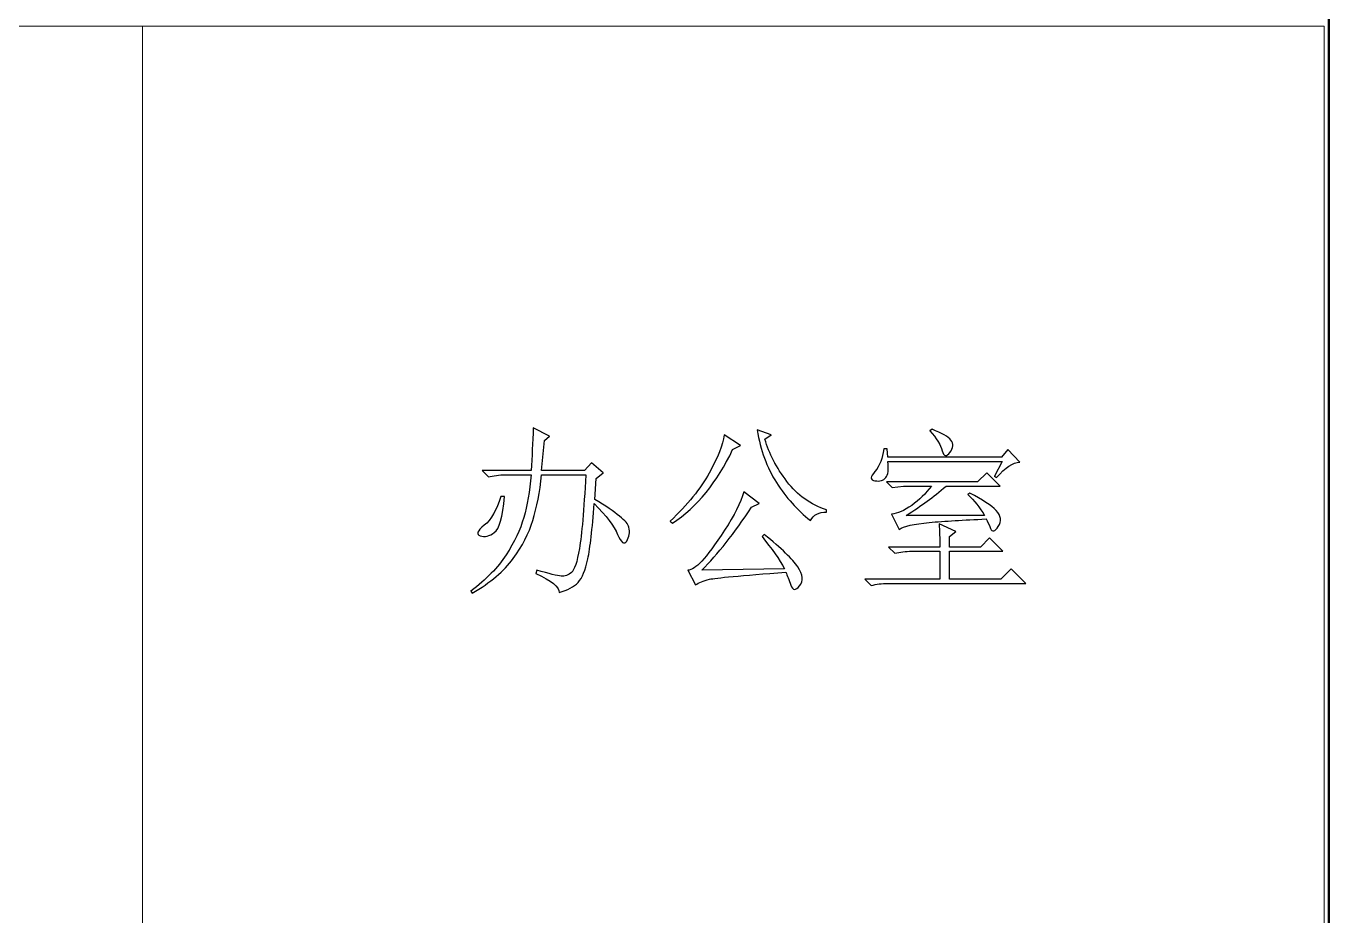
# Model space of a CAD drawing. Header units: millimetres. Extents: x -1478 to 887, y -2742 to 2769.
# Drawn here: x 271 to 887, y 1326 to 1747 of the extents above; entities that cross this region are included whole.
import ezdxf

# ---------------------------------------------------------------- set-up
doc = ezdxf.new("R2010")
doc.units = ezdxf.units.MM
doc.header["$MEASUREMENT"] = 0
doc.layers.add('layer 1', color=7, linetype='Continuous')

msp = doc.modelspace()

# ---------------------------------------------------------------- linework, layer by layer
at = {"layer": 'layer 1', "color": 254, "lineweight": 50}
msp.add_lwpolyline([(-1477.9262, -2741.7131), (886.7568, -2741.7131), (886.7568, 2769.2023), (-1477.9262, 2769.2023), (-1477.9262, -2741.7131)], close=True, dxfattribs=at)
at = {"layer": 'layer 1', "color": 241, "lineweight": 20}
msp.add_lwpolyline([(-696.3776, 905.5119), (325.6468, 905.5119), (325.6468, 1747.1785), (-696.3776, 1747.1785), (-696.3776, 905.5119)], close=True, dxfattribs=at)
at = {"layer": 'layer 1', "color": 250, "lineweight": 20}
msp.add_lwpolyline([(325.6461, 905.5119), (884.4661, 905.5119), (884.4661, 1747.1785), (325.6461, 1747.1785), (325.6461, 905.5119)], close=True, dxfattribs=at)
at = {"layer": 'layer 1', "color": 250}
for points, knots in [([(540.2979, 1533.2783), (540.2979, 1533.2783), (539.6334, 1523.3389), (539.6334, 1523.3389), (539.6334, 1523.3389), (549.799, 1517.1604), (555.1575, 1512.7916), (555.7089, 1510.2466), (555.7089, 1510.2466), (556.2603, 1507.7158), (555.921, 1505.5102), (554.7051, 1503.6298), (554.7051, 1503.6298), (553.4892, 1501.7494), (552.0612, 1502.7956), (550.407, 1506.7685), (550.407, 1506.7685), (548.7528, 1510.7556), (545.0485, 1515.6051), (539.3082, 1521.3595), (539.3082, 1521.3595), (538.4175, 1509.2004), (537.4278, 1500.4769), (536.325, 1495.175), (536.325, 1495.175), (535.2222, 1489.873), (533.667, 1486.1687), (531.6876, 1484.0762), (531.6876, 1484.0762), (529.694, 1481.9696), (526.7108, 1480.3719), (522.7379, 1479.2691), (522.7379, 1479.2691), (522.7379, 1481.9272), (519.0902, 1484.9104), (511.7947, 1488.2188), (511.7947, 1488.2188), (511.7947, 1488.2188), (512.134, 1489.873), (512.134, 1489.873), (512.134, 1489.873), (518.1005, 1488.1057), (521.9603, 1487.1726), (523.7276, 1487.0595), (523.7276, 1487.0595), (525.4949, 1486.9463), (527.0926, 1487.4977), (528.5347, 1488.7137), (528.5347, 1488.7137), (529.9627, 1489.9296), (531.2351, 1493.747), (532.338, 1500.1517), (532.338, 1500.1517), (533.4549, 1506.5565), (534.4446, 1518.1501), (535.3212, 1534.9466), (535.3212, 1534.9466), (535.3212, 1534.9466), (514.4527, 1534.9466), (514.4527, 1534.9466), (514.4527, 1534.9466), (513.562, 1526.7604), (512.1906, 1519.5922), (510.3101, 1513.3995), (510.3101, 1513.3995), (508.4297, 1507.221), (505.3334, 1501.198), (501.0353, 1495.3446), (501.0353, 1495.3446), (496.723, 1489.4913), (490.2617, 1484.0197), (481.6372, 1478.9439), (481.6372, 1478.9439), (481.6372, 1478.9439), (480.9869, 1479.9336), (480.9869, 1479.9336), (480.9869, 1479.9336), (488.2682, 1485.4618), (493.8529, 1491.202), (497.7127, 1497.1685), (497.7127, 1497.1685), (501.5867, 1503.1349), (504.3437, 1508.9883), (505.9979, 1514.7285), (505.9979, 1514.7285), (507.6521, 1520.4688), (508.8115, 1527.2128), (509.476, 1534.9466), (509.476, 1534.9466), (509.476, 1534.9466), (497.2179, 1534.9466), (497.2179, 1534.9466), (497.2179, 1534.9466), (494.3478, 1534.9466), (491.6897, 1534.6073), (489.272, 1533.9428), (489.272, 1533.9428), (489.272, 1533.9428), (486.2888, 1536.926), (486.2888, 1536.926), (486.2888, 1536.926), (486.2888, 1536.926), (509.476, 1536.926), (509.476, 1536.926), (509.476, 1536.926), (509.9143, 1543.557), (510.2536, 1550.301), (510.4798, 1557.1441), (510.4798, 1557.1441), (510.4798, 1557.1441), (518.1005, 1553.1712), (518.1005, 1553.1712), (518.1005, 1553.1712), (518.1005, 1553.1712), (515.7817, 1551.1776), (515.7817, 1551.1776), (515.7817, 1551.1776), (515.7817, 1551.1776), (514.4527, 1536.926), (514.4527, 1536.926), (514.4527, 1536.926), (514.4527, 1536.926), (534.6567, 1536.926), (534.6567, 1536.926), (534.6567, 1536.926), (534.6567, 1536.926), (537.9792, 1540.5737), (537.9792, 1540.5737), (537.9792, 1540.5737), (537.9792, 1540.5737), (543.6063, 1535.9363), (543.6063, 1535.9363), (543.6063, 1535.9363), (543.6063, 1535.9363), (540.2979, 1533.2783), (540.2979, 1533.2783)], [0, 0, 0, 0, 0.02941176, 0.02941176, 0.02941176, 0.02941176, 0.05882353, 0.05882353, 0.05882353, 0.05882353, 0.08823529, 0.08823529, 0.08823529, 0.08823529, 0.11764706, 0.11764706, 0.11764706, 0.11764706, 0.14705882, 0.14705882, 0.14705882, 0.14705882, 0.17647059, 0.17647059, 0.17647059, 0.17647059, 0.20588235, 0.20588235, 0.20588235, 0.20588235, 0.23529412, 0.23529412, 0.23529412, 0.23529412, 0.26470588, 0.26470588, 0.26470588, 0.26470588, 0.29411765, 0.29411765, 0.29411765, 0.29411765, 0.32352941, 0.32352941, 0.32352941, 0.32352941, 0.35294118, 0.35294118, 0.35294118, 0.35294118, 0.38235294, 0.38235294, 0.38235294, 0.38235294, 0.41176471, 0.41176471, 0.41176471, 0.41176471, 0.44117647, 0.44117647, 0.44117647, 0.44117647, 0.47058824, 0.47058824, 0.47058824, 0.47058824, 0.5, 0.5, 0.5, 0.5, 0.52941176, 0.52941176, 0.52941176, 0.52941176, 0.55882353, 0.55882353, 0.55882353, 0.55882353, 0.58823529, 0.58823529, 0.58823529, 0.58823529, 0.61764706, 0.61764706, 0.61764706, 0.61764706, 0.64705882, 0.64705882, 0.64705882, 0.64705882, 0.67647059, 0.67647059, 0.67647059, 0.67647059, 0.70588235, 0.70588235, 0.70588235, 0.70588235, 0.73529412, 0.73529412, 0.73529412, 0.73529412, 0.76470588, 0.76470588, 0.76470588, 0.76470588, 0.79411765, 0.79411765, 0.79411765, 0.79411765, 0.82352941, 0.82352941, 0.82352941, 0.82352941, 0.85294118, 0.85294118, 0.85294118, 0.85294118, 0.88235294, 0.88235294, 0.88235294, 0.88235294, 0.91176471, 0.91176471, 0.91176471, 0.91176471, 0.94117647, 0.94117647, 0.94117647, 0.94117647, 0.97058824, 0.97058824, 0.97058824, 0.97058824, 1, 1, 1, 1]), ([(600.8108, 1553.8357), (600.8108, 1553.8357), (608.4314, 1548.8589), (608.4314, 1548.8589), (608.4314, 1548.8589), (608.4314, 1548.8589), (604.7837, 1546.8654), (604.7837, 1546.8654), (604.7837, 1546.8654), (597.4882, 1531.412), (587.9871, 1519.8043), (576.2805, 1512.0705), (576.2805, 1512.0705), (576.2805, 1512.0705), (575.2908, 1513.0743), (575.2908, 1513.0743), (575.2908, 1513.0743), (583.4628, 1520.8081), (589.5989, 1528.3722), (593.685, 1535.7666), (593.685, 1535.7666), (597.771, 1543.1752), (600.1463, 1549.1841), (600.8108, 1553.8357)], [0, 0, 0, 0, 0.16666667, 0.16666667, 0.16666667, 0.16666667, 0.33333333, 0.33333333, 0.33333333, 0.33333333, 0.5, 0.5, 0.5, 0.5, 0.66666667, 0.66666667, 0.66666667, 0.66666667, 0.83333333, 0.83333333, 0.83333333, 0.83333333, 1, 1, 1, 1]), ([(623.0082, 1553.8357), (623.0082, 1553.8357), (620.025, 1551.8421), (620.025, 1551.8421), (620.025, 1551.8421), (622.0186, 1544.9991), (625.4966, 1538.3116), (630.4592, 1531.7937), (630.4592, 1531.7937), (635.436, 1525.2759), (641.6711, 1520.8081), (649.1786, 1518.3763), (649.1786, 1518.3763), (649.1786, 1518.3763), (649.1786, 1517.3724), (649.1786, 1517.3724), (649.1786, 1517.3724), (645.644, 1517.3724), (643.1132, 1516.0576), (641.558, 1513.3995), (641.558, 1513.3995), (635.3795, 1518.2632), (630.021, 1524.2296), (625.4966, 1531.2989), (625.4966, 1531.2989), (620.9582, 1538.3681), (617.9325, 1546.6533), (616.3773, 1556.1544), (616.3773, 1556.1544), (616.3773, 1556.1544), (623.0082, 1553.8357), (623.0082, 1553.8357)], [0, 0, 0, 0, 0.125, 0.125, 0.125, 0.125, 0.25, 0.25, 0.25, 0.25, 0.375, 0.375, 0.375, 0.375, 0.5, 0.5, 0.5, 0.5, 0.625, 0.625, 0.625, 0.625, 0.75, 0.75, 0.75, 0.75, 0.875, 0.875, 0.875, 0.875, 1, 1, 1, 1]), ([(698.0979, 1555.8151), (698.0979, 1555.8151), (699.0876, 1556.4796), (699.0876, 1556.4796), (699.0876, 1556.4796), (703.725, 1554.7123), (706.7083, 1553.0015), (708.0373, 1551.3473), (708.0373, 1551.3473), (709.3663, 1549.6931), (709.1966, 1547.7561), (707.5424, 1545.5505), (707.5424, 1545.5505), (705.8882, 1543.3307), (704.6723, 1543.6135), (703.8947, 1546.3705), (703.8947, 1546.3705), (703.1171, 1549.1275), (701.1942, 1552.2804), (698.0979, 1555.8151)], [0, 0, 0, 0, 0.2, 0.2, 0.2, 0.2, 0.4, 0.4, 0.4, 0.4, 0.6, 0.6, 0.6, 0.6, 0.8, 0.8, 0.8, 0.8, 1, 1, 1, 1]), ([(728.5805, 1534.2821), (728.5805, 1534.2821), (732.2283, 1541.2382), (732.2283, 1541.2382), (732.2283, 1541.2382), (732.2283, 1541.2382), (678.2191, 1541.2382), (678.2191, 1541.2382), (678.2191, 1541.2382), (678.6574, 1537.4774), (678.3181, 1534.9466), (677.2153, 1533.6176), (677.2153, 1533.6176), (676.1125, 1532.2886), (674.4017, 1531.7937), (672.083, 1532.1189), (672.083, 1532.1189), (669.7643, 1532.4582), (669.7643, 1533.9428), (672.083, 1536.6008), (672.083, 1536.6008), (674.4017, 1539.2447), (675.7873, 1542.7793), (676.2256, 1547.2047), (676.2256, 1547.2047), (676.2256, 1547.2047), (677.8798, 1547.2047), (677.8798, 1547.2047), (677.8798, 1547.2047), (677.8798, 1547.2047), (678.2191, 1543.2318), (678.2191, 1543.2318), (678.2191, 1543.2318), (678.2191, 1543.2318), (731.889, 1543.2318), (731.889, 1543.2318), (731.889, 1543.2318), (731.889, 1543.2318), (734.8722, 1546.8654), (734.8722, 1546.8654), (734.8722, 1546.8654), (734.8722, 1546.8654), (740.5135, 1540.8989), (740.5135, 1540.8989), (740.5135, 1540.8989), (737.4171, 1540.8989), (733.7694, 1538.4812), (729.5702, 1533.6176), (729.5702, 1533.6176), (729.5702, 1533.6176), (728.5805, 1534.2821), (728.5805, 1534.2821)], [0, 0, 0, 0, 0.07692308, 0.07692308, 0.07692308, 0.07692308, 0.15384615, 0.15384615, 0.15384615, 0.15384615, 0.23076923, 0.23076923, 0.23076923, 0.23076923, 0.30769231, 0.30769231, 0.30769231, 0.30769231, 0.38461538, 0.38461538, 0.38461538, 0.38461538, 0.46153846, 0.46153846, 0.46153846, 0.46153846, 0.53846154, 0.53846154, 0.53846154, 0.53846154, 0.61538462, 0.61538462, 0.61538462, 0.61538462, 0.69230769, 0.69230769, 0.69230769, 0.69230769, 0.76923077, 0.76923077, 0.76923077, 0.76923077, 0.84615385, 0.84615385, 0.84615385, 0.84615385, 0.92307692, 0.92307692, 0.92307692, 0.92307692, 1, 1, 1, 1]), ([(705.7186, 1529.6447), (702.6222, 1526.9866), (699.639, 1524.6114), (696.7689, 1522.5189), (696.7689, 1522.5189), (693.8988, 1520.4122), (690.5903, 1518.1501), (686.8295, 1515.7182), (686.8295, 1515.7182), (686.8295, 1515.7182), (723.9431, 1515.7182), (723.9431, 1515.7182), (723.9431, 1515.7182), (721.7375, 1519.4791), (719.0795, 1522.7875), (715.9831, 1525.6576), (715.9831, 1525.6576), (715.9831, 1525.6576), (716.987, 1526.3221), (716.987, 1526.3221), (716.987, 1526.3221), (722.9534, 1523.2258), (727.096, 1520.4688), (729.4147, 1518.0369), (729.4147, 1518.0369), (731.7334, 1515.6051), (732.0586, 1513.1309), (730.4044, 1510.5859), (730.4044, 1510.5859), (728.7502, 1508.041), (727.5343, 1507.7158), (726.7567, 1509.5962), (726.7567, 1509.5962), (725.9791, 1511.4625), (725.2721, 1512.9612), (724.6076, 1514.064), (724.6076, 1514.064), (714.0037, 1513.6257), (705.0541, 1513.0743), (697.7586, 1512.4098), (697.7586, 1512.4098), (690.4772, 1511.7453), (685.7267, 1510.6425), (683.5211, 1509.0873), (683.5211, 1509.0873), (683.5211, 1509.0873), (679.8734, 1516.3827), (679.8734, 1516.3827), (679.8734, 1516.3827), (682.7435, 1516.609), (685.9388, 1517.9804), (689.4734, 1520.5253), (689.4734, 1520.5253), (693.008, 1523.0703), (696.1044, 1526.11), (698.7624, 1529.6447), (698.7624, 1529.6447), (698.7624, 1529.6447), (685.5005, 1529.6447), (685.5005, 1529.6447), (685.5005, 1529.6447), (685.5005, 1529.6447), (680.1985, 1528.9802), (680.1985, 1528.9802), (680.1985, 1528.9802), (680.1985, 1528.9802), (677.5546, 1531.6241), (677.5546, 1531.6241), (677.5546, 1531.6241), (677.5546, 1531.6241), (720.6347, 1531.6241), (720.6347, 1531.6241), (720.6347, 1531.6241), (720.6347, 1531.6241), (724.9328, 1535.9363), (724.9328, 1535.9363), (724.9328, 1535.9363), (724.9328, 1535.9363), (731.2386, 1529.6447), (731.2386, 1529.6447), (731.2386, 1529.6447), (731.2386, 1529.6447), (705.7186, 1529.6447), (705.7186, 1529.6447)], [0, 0, 0, 0, 0.04761905, 0.04761905, 0.04761905, 0.04761905, 0.0952381, 0.0952381, 0.0952381, 0.0952381, 0.14285714, 0.14285714, 0.14285714, 0.14285714, 0.19047619, 0.19047619, 0.19047619, 0.19047619, 0.23809524, 0.23809524, 0.23809524, 0.23809524, 0.28571429, 0.28571429, 0.28571429, 0.28571429, 0.33333333, 0.33333333, 0.33333333, 0.33333333, 0.38095238, 0.38095238, 0.38095238, 0.38095238, 0.42857143, 0.42857143, 0.42857143, 0.42857143, 0.47619048, 0.47619048, 0.47619048, 0.47619048, 0.52380952, 0.52380952, 0.52380952, 0.52380952, 0.57142857, 0.57142857, 0.57142857, 0.57142857, 0.61904762, 0.61904762, 0.61904762, 0.61904762, 0.66666667, 0.66666667, 0.66666667, 0.66666667, 0.71428571, 0.71428571, 0.71428571, 0.71428571, 0.76190476, 0.76190476, 0.76190476, 0.76190476, 0.80952381, 0.80952381, 0.80952381, 0.80952381, 0.85714286, 0.85714286, 0.85714286, 0.85714286, 0.9047619, 0.9047619, 0.9047619, 0.9047619, 0.95238095, 0.95238095, 0.95238095, 0.95238095, 1, 1, 1, 1]), ([(495.2243, 1524.6679), (495.2243, 1524.6679), (496.8927, 1524.6679), (496.8927, 1524.6679), (496.8927, 1524.6679), (496.002, 1514.9547), (494.4043, 1509.2569), (492.0856, 1507.6027), (492.0856, 1507.6027), (489.7669, 1505.9485), (487.5471, 1505.4537), (485.4546, 1506.1182), (485.4546, 1506.1182), (483.3621, 1506.7685), (483.9701, 1508.4369), (487.2785, 1511.0808), (487.2785, 1511.0808), (490.5869, 1513.7388), (493.245, 1518.2632), (495.2243, 1524.6679)], [0, 0, 0, 0, 0.2, 0.2, 0.2, 0.2, 0.4, 0.4, 0.4, 0.4, 0.6, 0.6, 0.6, 0.6, 0.8, 0.8, 0.8, 0.8, 1, 1, 1, 1]), ([(590.2069, 1489.873), (590.2069, 1489.873), (629.2999, 1490.5375), (629.2999, 1490.5375), (629.2999, 1490.5375), (626.8681, 1494.9487), (623.3334, 1500.0386), (618.696, 1505.7788), (618.696, 1505.7788), (618.696, 1505.7788), (619.6998, 1506.7685), (619.6998, 1506.7685), (619.6998, 1506.7685), (627.8719, 1500.1517), (633.1738, 1495.0053), (635.6057, 1491.3717), (635.6057, 1491.3717), (638.0234, 1487.724), (638.3061, 1484.7407), (636.4257, 1482.422), (636.4257, 1482.422), (634.5453, 1480.1033), (633.1738, 1480.2023), (632.2831, 1482.7472), (632.2831, 1482.7472), (631.4065, 1485.2921), (630.6289, 1487.3281), (629.9644, 1488.8833), (629.9644, 1488.8833), (608.7566, 1487.3281), (596.7247, 1486.2253), (593.8405, 1485.5608), (593.8405, 1485.5608), (590.9704, 1484.9104), (588.7648, 1484.0197), (587.2237, 1482.9169), (587.2237, 1482.9169), (587.2237, 1482.9169), (583.5759, 1489.873), (583.5759, 1489.873), (583.5759, 1489.873), (585.3432, 1489.873), (587.5488, 1491.3151), (590.2069, 1494.1853), (590.2069, 1494.1853), (592.8508, 1497.0554), (596.442, 1501.919), (600.9663, 1508.7621), (600.9663, 1508.7621), (605.5048, 1515.6051), (608.5304, 1521.6847), (610.0856, 1526.9866), (610.0856, 1526.9866), (610.0856, 1526.9866), (617.367, 1521.3595), (617.367, 1521.3595), (617.367, 1521.3595), (617.367, 1521.3595), (613.7334, 1519.6911), (613.7334, 1519.6911), (613.7334, 1519.6911), (605.5613, 1507.3199), (597.7144, 1497.3806), (590.2069, 1489.873)], [0, 0, 0, 0, 0.0625, 0.0625, 0.0625, 0.0625, 0.125, 0.125, 0.125, 0.125, 0.1875, 0.1875, 0.1875, 0.1875, 0.25, 0.25, 0.25, 0.25, 0.3125, 0.3125, 0.3125, 0.3125, 0.375, 0.375, 0.375, 0.375, 0.4375, 0.4375, 0.4375, 0.4375, 0.5, 0.5, 0.5, 0.5, 0.5625, 0.5625, 0.5625, 0.5625, 0.625, 0.625, 0.625, 0.625, 0.6875, 0.6875, 0.6875, 0.6875, 0.75, 0.75, 0.75, 0.75, 0.8125, 0.8125, 0.8125, 0.8125, 0.875, 0.875, 0.875, 0.875, 0.9375, 0.9375, 0.9375, 0.9375, 1, 1, 1, 1]), ([(702.7353, 1500.8162), (702.7353, 1504.7892), (702.6222, 1508.4369), (702.4101, 1511.7453), (702.4101, 1511.7453), (702.4101, 1511.7453), (710.356, 1508.0976), (710.356, 1508.0976), (710.356, 1508.0976), (710.356, 1508.0976), (707.3728, 1505.7788), (707.3728, 1505.7788), (707.3728, 1505.7788), (707.3728, 1505.7788), (707.3728, 1500.8162), (707.3728, 1500.8162), (707.3728, 1500.8162), (707.3728, 1500.8162), (721.9496, 1500.8162), (721.9496, 1500.8162), (721.9496, 1500.8162), (721.9496, 1500.8162), (726.2618, 1505.1143), (726.2618, 1505.1143), (726.2618, 1505.1143), (726.2618, 1505.1143), (732.5535, 1498.8227), (732.5535, 1498.8227), (732.5535, 1498.8227), (732.5535, 1498.8227), (707.3728, 1498.8227), (707.3728, 1498.8227), (707.3728, 1498.8227), (707.3728, 1498.8227), (707.3728, 1485.5608), (707.3728, 1485.5608), (707.3728, 1485.5608), (707.3728, 1485.5608), (731.5638, 1485.5608), (731.5638, 1485.5608), (731.5638, 1485.5608), (731.5638, 1485.5608), (736.5405, 1490.5375), (736.5405, 1490.5375), (736.5405, 1490.5375), (736.5405, 1490.5375), (743.4967, 1483.5814), (743.4967, 1483.5814), (743.4967, 1483.5814), (743.4967, 1483.5814), (678.2191, 1483.5814), (678.2191, 1483.5814), (678.2191, 1483.5814), (675.3349, 1483.5814), (672.691, 1483.2421), (670.2592, 1482.5775), (670.2592, 1482.5775), (670.2592, 1482.5775), (667.2759, 1485.5608), (667.2759, 1485.5608), (667.2759, 1485.5608), (667.2759, 1485.5608), (702.7353, 1485.5608), (702.7353, 1485.5608), (702.7353, 1485.5608), (702.7353, 1485.5608), (702.7353, 1498.8227), (702.7353, 1498.8227), (702.7353, 1498.8227), (702.7353, 1498.8227), (689.4734, 1498.8227), (689.4734, 1498.8227), (689.4734, 1498.8227), (686.6033, 1498.8227), (683.9594, 1498.4834), (681.5276, 1497.833), (681.5276, 1497.833), (681.5276, 1497.833), (678.5443, 1500.8162), (678.5443, 1500.8162), (678.5443, 1500.8162), (678.5443, 1500.8162), (702.7353, 1500.8162), (702.7353, 1500.8162)], [0, 0, 0, 0, 0.04761905, 0.04761905, 0.04761905, 0.04761905, 0.0952381, 0.0952381, 0.0952381, 0.0952381, 0.14285714, 0.14285714, 0.14285714, 0.14285714, 0.19047619, 0.19047619, 0.19047619, 0.19047619, 0.23809524, 0.23809524, 0.23809524, 0.23809524, 0.28571429, 0.28571429, 0.28571429, 0.28571429, 0.33333333, 0.33333333, 0.33333333, 0.33333333, 0.38095238, 0.38095238, 0.38095238, 0.38095238, 0.42857143, 0.42857143, 0.42857143, 0.42857143, 0.47619048, 0.47619048, 0.47619048, 0.47619048, 0.52380952, 0.52380952, 0.52380952, 0.52380952, 0.57142857, 0.57142857, 0.57142857, 0.57142857, 0.61904762, 0.61904762, 0.61904762, 0.61904762, 0.66666667, 0.66666667, 0.66666667, 0.66666667, 0.71428571, 0.71428571, 0.71428571, 0.71428571, 0.76190476, 0.76190476, 0.76190476, 0.76190476, 0.80952381, 0.80952381, 0.80952381, 0.80952381, 0.85714286, 0.85714286, 0.85714286, 0.85714286, 0.9047619, 0.9047619, 0.9047619, 0.9047619, 0.95238095, 0.95238095, 0.95238095, 0.95238095, 1, 1, 1, 1])]:
    msp.add_open_spline(points, degree=3, knots=knots, dxfattribs=at)
at = {"layer": 'layer 1', "color": 250, "lineweight": 20}
for points, knots in [([(540.2979, 1533.2783), (540.2979, 1533.2783), (539.6334, 1523.3389), (539.6334, 1523.3389), (539.6334, 1523.3389), (549.799, 1517.1604), (555.1575, 1512.7916), (555.7089, 1510.2466), (555.7089, 1510.2466), (556.2603, 1507.7158), (555.921, 1505.5102), (554.7051, 1503.6298), (554.7051, 1503.6298), (553.4892, 1501.7494), (552.0612, 1502.7956), (550.407, 1506.7685), (550.407, 1506.7685), (548.7528, 1510.7556), (545.0485, 1515.6051), (539.3082, 1521.3595), (539.3082, 1521.3595), (538.4175, 1509.2004), (537.4278, 1500.4769), (536.325, 1495.175), (536.325, 1495.175), (535.2222, 1489.873), (533.667, 1486.1687), (531.6876, 1484.0762), (531.6876, 1484.0762), (529.694, 1481.9696), (526.7108, 1480.3719), (522.7379, 1479.2691), (522.7379, 1479.2691), (522.7379, 1481.9272), (519.0902, 1484.9104), (511.7947, 1488.2188), (511.7947, 1488.2188), (511.7947, 1488.2188), (512.134, 1489.873), (512.134, 1489.873), (512.134, 1489.873), (518.1005, 1488.1057), (521.9603, 1487.1726), (523.7276, 1487.0595), (523.7276, 1487.0595), (525.4949, 1486.9463), (527.0926, 1487.4977), (528.5347, 1488.7137), (528.5347, 1488.7137), (529.9627, 1489.9296), (531.2351, 1493.747), (532.338, 1500.1517), (532.338, 1500.1517), (533.4549, 1506.5565), (534.4446, 1518.1501), (535.3212, 1534.9466), (535.3212, 1534.9466), (535.3212, 1534.9466), (514.4527, 1534.9466), (514.4527, 1534.9466), (514.4527, 1534.9466), (513.562, 1526.7604), (512.1906, 1519.5922), (510.3101, 1513.3995), (510.3101, 1513.3995), (508.4297, 1507.221), (505.3334, 1501.198), (501.0353, 1495.3446), (501.0353, 1495.3446), (496.723, 1489.4913), (490.2617, 1484.0197), (481.6372, 1478.9439), (481.6372, 1478.9439), (481.6372, 1478.9439), (480.9869, 1479.9336), (480.9869, 1479.9336), (480.9869, 1479.9336), (488.2682, 1485.4618), (493.8529, 1491.202), (497.7127, 1497.1685), (497.7127, 1497.1685), (501.5867, 1503.1349), (504.3437, 1508.9883), (505.9979, 1514.7285), (505.9979, 1514.7285), (507.6521, 1520.4688), (508.8115, 1527.2128), (509.476, 1534.9466), (509.476, 1534.9466), (509.476, 1534.9466), (497.2179, 1534.9466), (497.2179, 1534.9466), (497.2179, 1534.9466), (494.3478, 1534.9466), (491.6897, 1534.6073), (489.272, 1533.9428), (489.272, 1533.9428), (489.272, 1533.9428), (486.2888, 1536.926), (486.2888, 1536.926), (486.2888, 1536.926), (486.2888, 1536.926), (509.476, 1536.926), (509.476, 1536.926), (509.476, 1536.926), (509.9143, 1543.557), (510.2536, 1550.301), (510.4798, 1557.1441), (510.4798, 1557.1441), (510.4798, 1557.1441), (518.1005, 1553.1712), (518.1005, 1553.1712), (518.1005, 1553.1712), (518.1005, 1553.1712), (515.7817, 1551.1776), (515.7817, 1551.1776), (515.7817, 1551.1776), (515.7817, 1551.1776), (514.4527, 1536.926), (514.4527, 1536.926), (514.4527, 1536.926), (514.4527, 1536.926), (534.6567, 1536.926), (534.6567, 1536.926), (534.6567, 1536.926), (534.6567, 1536.926), (537.9792, 1540.5737), (537.9792, 1540.5737), (537.9792, 1540.5737), (537.9792, 1540.5737), (543.6063, 1535.9363), (543.6063, 1535.9363), (543.6063, 1535.9363), (543.6063, 1535.9363), (540.2979, 1533.2783), (540.2979, 1533.2783)], [0, 0, 0, 0, 0.02941176, 0.02941176, 0.02941176, 0.02941176, 0.05882353, 0.05882353, 0.05882353, 0.05882353, 0.08823529, 0.08823529, 0.08823529, 0.08823529, 0.11764706, 0.11764706, 0.11764706, 0.11764706, 0.14705882, 0.14705882, 0.14705882, 0.14705882, 0.17647059, 0.17647059, 0.17647059, 0.17647059, 0.20588235, 0.20588235, 0.20588235, 0.20588235, 0.23529412, 0.23529412, 0.23529412, 0.23529412, 0.26470588, 0.26470588, 0.26470588, 0.26470588, 0.29411765, 0.29411765, 0.29411765, 0.29411765, 0.32352941, 0.32352941, 0.32352941, 0.32352941, 0.35294118, 0.35294118, 0.35294118, 0.35294118, 0.38235294, 0.38235294, 0.38235294, 0.38235294, 0.41176471, 0.41176471, 0.41176471, 0.41176471, 0.44117647, 0.44117647, 0.44117647, 0.44117647, 0.47058824, 0.47058824, 0.47058824, 0.47058824, 0.5, 0.5, 0.5, 0.5, 0.52941176, 0.52941176, 0.52941176, 0.52941176, 0.55882353, 0.55882353, 0.55882353, 0.55882353, 0.58823529, 0.58823529, 0.58823529, 0.58823529, 0.61764706, 0.61764706, 0.61764706, 0.61764706, 0.64705882, 0.64705882, 0.64705882, 0.64705882, 0.67647059, 0.67647059, 0.67647059, 0.67647059, 0.70588235, 0.70588235, 0.70588235, 0.70588235, 0.73529412, 0.73529412, 0.73529412, 0.73529412, 0.76470588, 0.76470588, 0.76470588, 0.76470588, 0.79411765, 0.79411765, 0.79411765, 0.79411765, 0.82352941, 0.82352941, 0.82352941, 0.82352941, 0.85294118, 0.85294118, 0.85294118, 0.85294118, 0.88235294, 0.88235294, 0.88235294, 0.88235294, 0.91176471, 0.91176471, 0.91176471, 0.91176471, 0.94117647, 0.94117647, 0.94117647, 0.94117647, 0.97058824, 0.97058824, 0.97058824, 0.97058824, 1, 1, 1, 1]), ([(600.8108, 1553.8357), (600.8108, 1553.8357), (608.4314, 1548.8589), (608.4314, 1548.8589), (608.4314, 1548.8589), (608.4314, 1548.8589), (604.7837, 1546.8654), (604.7837, 1546.8654), (604.7837, 1546.8654), (597.4882, 1531.412), (587.9871, 1519.8043), (576.2805, 1512.0705), (576.2805, 1512.0705), (576.2805, 1512.0705), (575.2908, 1513.0743), (575.2908, 1513.0743), (575.2908, 1513.0743), (583.4628, 1520.8081), (589.5989, 1528.3722), (593.685, 1535.7666), (593.685, 1535.7666), (597.771, 1543.1752), (600.1463, 1549.1841), (600.8108, 1553.8357)], [0, 0, 0, 0, 0.16666667, 0.16666667, 0.16666667, 0.16666667, 0.33333333, 0.33333333, 0.33333333, 0.33333333, 0.5, 0.5, 0.5, 0.5, 0.66666667, 0.66666667, 0.66666667, 0.66666667, 0.83333333, 0.83333333, 0.83333333, 0.83333333, 1, 1, 1, 1]), ([(623.0082, 1553.8357), (623.0082, 1553.8357), (620.025, 1551.8421), (620.025, 1551.8421), (620.025, 1551.8421), (622.0186, 1544.9991), (625.4966, 1538.3116), (630.4592, 1531.7937), (630.4592, 1531.7937), (635.436, 1525.2759), (641.6711, 1520.8081), (649.1786, 1518.3763), (649.1786, 1518.3763), (649.1786, 1518.3763), (649.1786, 1517.3724), (649.1786, 1517.3724), (649.1786, 1517.3724), (645.644, 1517.3724), (643.1132, 1516.0576), (641.558, 1513.3995), (641.558, 1513.3995), (635.3795, 1518.2632), (630.021, 1524.2296), (625.4966, 1531.2989), (625.4966, 1531.2989), (620.9582, 1538.3681), (617.9325, 1546.6533), (616.3773, 1556.1544), (616.3773, 1556.1544), (616.3773, 1556.1544), (623.0082, 1553.8357), (623.0082, 1553.8357)], [0, 0, 0, 0, 0.125, 0.125, 0.125, 0.125, 0.25, 0.25, 0.25, 0.25, 0.375, 0.375, 0.375, 0.375, 0.5, 0.5, 0.5, 0.5, 0.625, 0.625, 0.625, 0.625, 0.75, 0.75, 0.75, 0.75, 0.875, 0.875, 0.875, 0.875, 1, 1, 1, 1]), ([(698.0979, 1555.8151), (698.0979, 1555.8151), (699.0876, 1556.4796), (699.0876, 1556.4796), (699.0876, 1556.4796), (703.725, 1554.7123), (706.7083, 1553.0015), (708.0373, 1551.3473), (708.0373, 1551.3473), (709.3663, 1549.6931), (709.1966, 1547.7561), (707.5424, 1545.5505), (707.5424, 1545.5505), (705.8882, 1543.3307), (704.6723, 1543.6135), (703.8947, 1546.3705), (703.8947, 1546.3705), (703.1171, 1549.1275), (701.1942, 1552.2804), (698.0979, 1555.8151)], [0, 0, 0, 0, 0.2, 0.2, 0.2, 0.2, 0.4, 0.4, 0.4, 0.4, 0.6, 0.6, 0.6, 0.6, 0.8, 0.8, 0.8, 0.8, 1, 1, 1, 1]), ([(728.5805, 1534.2821), (728.5805, 1534.2821), (732.2283, 1541.2382), (732.2283, 1541.2382), (732.2283, 1541.2382), (732.2283, 1541.2382), (678.2191, 1541.2382), (678.2191, 1541.2382), (678.2191, 1541.2382), (678.6574, 1537.4774), (678.3181, 1534.9466), (677.2153, 1533.6176), (677.2153, 1533.6176), (676.1125, 1532.2886), (674.4017, 1531.7937), (672.083, 1532.1189), (672.083, 1532.1189), (669.7643, 1532.4582), (669.7643, 1533.9428), (672.083, 1536.6008), (672.083, 1536.6008), (674.4017, 1539.2447), (675.7873, 1542.7793), (676.2256, 1547.2047), (676.2256, 1547.2047), (676.2256, 1547.2047), (677.8798, 1547.2047), (677.8798, 1547.2047), (677.8798, 1547.2047), (677.8798, 1547.2047), (678.2191, 1543.2318), (678.2191, 1543.2318), (678.2191, 1543.2318), (678.2191, 1543.2318), (731.889, 1543.2318), (731.889, 1543.2318), (731.889, 1543.2318), (731.889, 1543.2318), (734.8722, 1546.8654), (734.8722, 1546.8654), (734.8722, 1546.8654), (734.8722, 1546.8654), (740.5135, 1540.8989), (740.5135, 1540.8989), (740.5135, 1540.8989), (737.4171, 1540.8989), (733.7694, 1538.4812), (729.5702, 1533.6176), (729.5702, 1533.6176), (729.5702, 1533.6176), (728.5805, 1534.2821), (728.5805, 1534.2821)], [0, 0, 0, 0, 0.07692308, 0.07692308, 0.07692308, 0.07692308, 0.15384615, 0.15384615, 0.15384615, 0.15384615, 0.23076923, 0.23076923, 0.23076923, 0.23076923, 0.30769231, 0.30769231, 0.30769231, 0.30769231, 0.38461538, 0.38461538, 0.38461538, 0.38461538, 0.46153846, 0.46153846, 0.46153846, 0.46153846, 0.53846154, 0.53846154, 0.53846154, 0.53846154, 0.61538462, 0.61538462, 0.61538462, 0.61538462, 0.69230769, 0.69230769, 0.69230769, 0.69230769, 0.76923077, 0.76923077, 0.76923077, 0.76923077, 0.84615385, 0.84615385, 0.84615385, 0.84615385, 0.92307692, 0.92307692, 0.92307692, 0.92307692, 1, 1, 1, 1]), ([(705.7186, 1529.6447), (702.6222, 1526.9866), (699.639, 1524.6114), (696.7689, 1522.5189), (696.7689, 1522.5189), (693.8988, 1520.4122), (690.5903, 1518.1501), (686.8295, 1515.7182), (686.8295, 1515.7182), (686.8295, 1515.7182), (723.9431, 1515.7182), (723.9431, 1515.7182), (723.9431, 1515.7182), (721.7375, 1519.4791), (719.0795, 1522.7875), (715.9831, 1525.6576), (715.9831, 1525.6576), (715.9831, 1525.6576), (716.987, 1526.3221), (716.987, 1526.3221), (716.987, 1526.3221), (722.9534, 1523.2258), (727.096, 1520.4688), (729.4147, 1518.0369), (729.4147, 1518.0369), (731.7334, 1515.6051), (732.0586, 1513.1309), (730.4044, 1510.5859), (730.4044, 1510.5859), (728.7502, 1508.041), (727.5343, 1507.7158), (726.7567, 1509.5962), (726.7567, 1509.5962), (725.9791, 1511.4625), (725.2721, 1512.9612), (724.6076, 1514.064), (724.6076, 1514.064), (714.0037, 1513.6257), (705.0541, 1513.0743), (697.7586, 1512.4098), (697.7586, 1512.4098), (690.4772, 1511.7453), (685.7267, 1510.6425), (683.5211, 1509.0873), (683.5211, 1509.0873), (683.5211, 1509.0873), (679.8734, 1516.3827), (679.8734, 1516.3827), (679.8734, 1516.3827), (682.7435, 1516.609), (685.9388, 1517.9804), (689.4734, 1520.5253), (689.4734, 1520.5253), (693.008, 1523.0703), (696.1044, 1526.11), (698.7624, 1529.6447), (698.7624, 1529.6447), (698.7624, 1529.6447), (685.5005, 1529.6447), (685.5005, 1529.6447), (685.5005, 1529.6447), (685.5005, 1529.6447), (680.1985, 1528.9802), (680.1985, 1528.9802), (680.1985, 1528.9802), (680.1985, 1528.9802), (677.5546, 1531.6241), (677.5546, 1531.6241), (677.5546, 1531.6241), (677.5546, 1531.6241), (720.6347, 1531.6241), (720.6347, 1531.6241), (720.6347, 1531.6241), (720.6347, 1531.6241), (724.9328, 1535.9363), (724.9328, 1535.9363), (724.9328, 1535.9363), (724.9328, 1535.9363), (731.2386, 1529.6447), (731.2386, 1529.6447), (731.2386, 1529.6447), (731.2386, 1529.6447), (705.7186, 1529.6447), (705.7186, 1529.6447)], [0, 0, 0, 0, 0.04761905, 0.04761905, 0.04761905, 0.04761905, 0.0952381, 0.0952381, 0.0952381, 0.0952381, 0.14285714, 0.14285714, 0.14285714, 0.14285714, 0.19047619, 0.19047619, 0.19047619, 0.19047619, 0.23809524, 0.23809524, 0.23809524, 0.23809524, 0.28571429, 0.28571429, 0.28571429, 0.28571429, 0.33333333, 0.33333333, 0.33333333, 0.33333333, 0.38095238, 0.38095238, 0.38095238, 0.38095238, 0.42857143, 0.42857143, 0.42857143, 0.42857143, 0.47619048, 0.47619048, 0.47619048, 0.47619048, 0.52380952, 0.52380952, 0.52380952, 0.52380952, 0.57142857, 0.57142857, 0.57142857, 0.57142857, 0.61904762, 0.61904762, 0.61904762, 0.61904762, 0.66666667, 0.66666667, 0.66666667, 0.66666667, 0.71428571, 0.71428571, 0.71428571, 0.71428571, 0.76190476, 0.76190476, 0.76190476, 0.76190476, 0.80952381, 0.80952381, 0.80952381, 0.80952381, 0.85714286, 0.85714286, 0.85714286, 0.85714286, 0.9047619, 0.9047619, 0.9047619, 0.9047619, 0.95238095, 0.95238095, 0.95238095, 0.95238095, 1, 1, 1, 1]), ([(495.2243, 1524.6679), (495.2243, 1524.6679), (496.8927, 1524.6679), (496.8927, 1524.6679), (496.8927, 1524.6679), (496.002, 1514.9547), (494.4043, 1509.2569), (492.0856, 1507.6027), (492.0856, 1507.6027), (489.7669, 1505.9485), (487.5471, 1505.4537), (485.4546, 1506.1182), (485.4546, 1506.1182), (483.3621, 1506.7685), (483.9701, 1508.4369), (487.2785, 1511.0808), (487.2785, 1511.0808), (490.5869, 1513.7388), (493.245, 1518.2632), (495.2243, 1524.6679)], [0, 0, 0, 0, 0.2, 0.2, 0.2, 0.2, 0.4, 0.4, 0.4, 0.4, 0.6, 0.6, 0.6, 0.6, 0.8, 0.8, 0.8, 0.8, 1, 1, 1, 1]), ([(590.2069, 1489.873), (590.2069, 1489.873), (629.2999, 1490.5375), (629.2999, 1490.5375), (629.2999, 1490.5375), (626.8681, 1494.9487), (623.3334, 1500.0386), (618.696, 1505.7788), (618.696, 1505.7788), (618.696, 1505.7788), (619.6998, 1506.7685), (619.6998, 1506.7685), (619.6998, 1506.7685), (627.8719, 1500.1517), (633.1738, 1495.0053), (635.6057, 1491.3717), (635.6057, 1491.3717), (638.0234, 1487.724), (638.3061, 1484.7407), (636.4257, 1482.422), (636.4257, 1482.422), (634.5453, 1480.1033), (633.1738, 1480.2023), (632.2831, 1482.7472), (632.2831, 1482.7472), (631.4065, 1485.2921), (630.6289, 1487.3281), (629.9644, 1488.8833), (629.9644, 1488.8833), (608.7566, 1487.3281), (596.7247, 1486.2253), (593.8405, 1485.5608), (593.8405, 1485.5608), (590.9704, 1484.9104), (588.7648, 1484.0197), (587.2237, 1482.9169), (587.2237, 1482.9169), (587.2237, 1482.9169), (583.5759, 1489.873), (583.5759, 1489.873), (583.5759, 1489.873), (585.3432, 1489.873), (587.5488, 1491.3151), (590.2069, 1494.1853), (590.2069, 1494.1853), (592.8508, 1497.0554), (596.442, 1501.919), (600.9663, 1508.7621), (600.9663, 1508.7621), (605.5048, 1515.6051), (608.5304, 1521.6847), (610.0856, 1526.9866), (610.0856, 1526.9866), (610.0856, 1526.9866), (617.367, 1521.3595), (617.367, 1521.3595), (617.367, 1521.3595), (617.367, 1521.3595), (613.7334, 1519.6911), (613.7334, 1519.6911), (613.7334, 1519.6911), (605.5613, 1507.3199), (597.7144, 1497.3806), (590.2069, 1489.873)], [0, 0, 0, 0, 0.0625, 0.0625, 0.0625, 0.0625, 0.125, 0.125, 0.125, 0.125, 0.1875, 0.1875, 0.1875, 0.1875, 0.25, 0.25, 0.25, 0.25, 0.3125, 0.3125, 0.3125, 0.3125, 0.375, 0.375, 0.375, 0.375, 0.4375, 0.4375, 0.4375, 0.4375, 0.5, 0.5, 0.5, 0.5, 0.5625, 0.5625, 0.5625, 0.5625, 0.625, 0.625, 0.625, 0.625, 0.6875, 0.6875, 0.6875, 0.6875, 0.75, 0.75, 0.75, 0.75, 0.8125, 0.8125, 0.8125, 0.8125, 0.875, 0.875, 0.875, 0.875, 0.9375, 0.9375, 0.9375, 0.9375, 1, 1, 1, 1]), ([(702.7353, 1500.8162), (702.7353, 1504.7892), (702.6222, 1508.4369), (702.4101, 1511.7453), (702.4101, 1511.7453), (702.4101, 1511.7453), (710.356, 1508.0976), (710.356, 1508.0976), (710.356, 1508.0976), (710.356, 1508.0976), (707.3728, 1505.7788), (707.3728, 1505.7788), (707.3728, 1505.7788), (707.3728, 1505.7788), (707.3728, 1500.8162), (707.3728, 1500.8162), (707.3728, 1500.8162), (707.3728, 1500.8162), (721.9496, 1500.8162), (721.9496, 1500.8162), (721.9496, 1500.8162), (721.9496, 1500.8162), (726.2618, 1505.1143), (726.2618, 1505.1143), (726.2618, 1505.1143), (726.2618, 1505.1143), (732.5535, 1498.8227), (732.5535, 1498.8227), (732.5535, 1498.8227), (732.5535, 1498.8227), (707.3728, 1498.8227), (707.3728, 1498.8227), (707.3728, 1498.8227), (707.3728, 1498.8227), (707.3728, 1485.5608), (707.3728, 1485.5608), (707.3728, 1485.5608), (707.3728, 1485.5608), (731.5638, 1485.5608), (731.5638, 1485.5608), (731.5638, 1485.5608), (731.5638, 1485.5608), (736.5405, 1490.5375), (736.5405, 1490.5375), (736.5405, 1490.5375), (736.5405, 1490.5375), (743.4967, 1483.5814), (743.4967, 1483.5814), (743.4967, 1483.5814), (743.4967, 1483.5814), (678.2191, 1483.5814), (678.2191, 1483.5814), (678.2191, 1483.5814), (675.3349, 1483.5814), (672.691, 1483.2421), (670.2592, 1482.5775), (670.2592, 1482.5775), (670.2592, 1482.5775), (667.2759, 1485.5608), (667.2759, 1485.5608), (667.2759, 1485.5608), (667.2759, 1485.5608), (702.7353, 1485.5608), (702.7353, 1485.5608), (702.7353, 1485.5608), (702.7353, 1485.5608), (702.7353, 1498.8227), (702.7353, 1498.8227), (702.7353, 1498.8227), (702.7353, 1498.8227), (689.4734, 1498.8227), (689.4734, 1498.8227), (689.4734, 1498.8227), (686.6033, 1498.8227), (683.9594, 1498.4834), (681.5276, 1497.833), (681.5276, 1497.833), (681.5276, 1497.833), (678.5443, 1500.8162), (678.5443, 1500.8162), (678.5443, 1500.8162), (678.5443, 1500.8162), (702.7353, 1500.8162), (702.7353, 1500.8162)], [0, 0, 0, 0, 0.04761905, 0.04761905, 0.04761905, 0.04761905, 0.0952381, 0.0952381, 0.0952381, 0.0952381, 0.14285714, 0.14285714, 0.14285714, 0.14285714, 0.19047619, 0.19047619, 0.19047619, 0.19047619, 0.23809524, 0.23809524, 0.23809524, 0.23809524, 0.28571429, 0.28571429, 0.28571429, 0.28571429, 0.33333333, 0.33333333, 0.33333333, 0.33333333, 0.38095238, 0.38095238, 0.38095238, 0.38095238, 0.42857143, 0.42857143, 0.42857143, 0.42857143, 0.47619048, 0.47619048, 0.47619048, 0.47619048, 0.52380952, 0.52380952, 0.52380952, 0.52380952, 0.57142857, 0.57142857, 0.57142857, 0.57142857, 0.61904762, 0.61904762, 0.61904762, 0.61904762, 0.66666667, 0.66666667, 0.66666667, 0.66666667, 0.71428571, 0.71428571, 0.71428571, 0.71428571, 0.76190476, 0.76190476, 0.76190476, 0.76190476, 0.80952381, 0.80952381, 0.80952381, 0.80952381, 0.85714286, 0.85714286, 0.85714286, 0.85714286, 0.9047619, 0.9047619, 0.9047619, 0.9047619, 0.95238095, 0.95238095, 0.95238095, 0.95238095, 1, 1, 1, 1])]:
    msp.add_open_spline(points, degree=3, knots=knots, dxfattribs=at)

doc.saveas('drawing.dxf')
